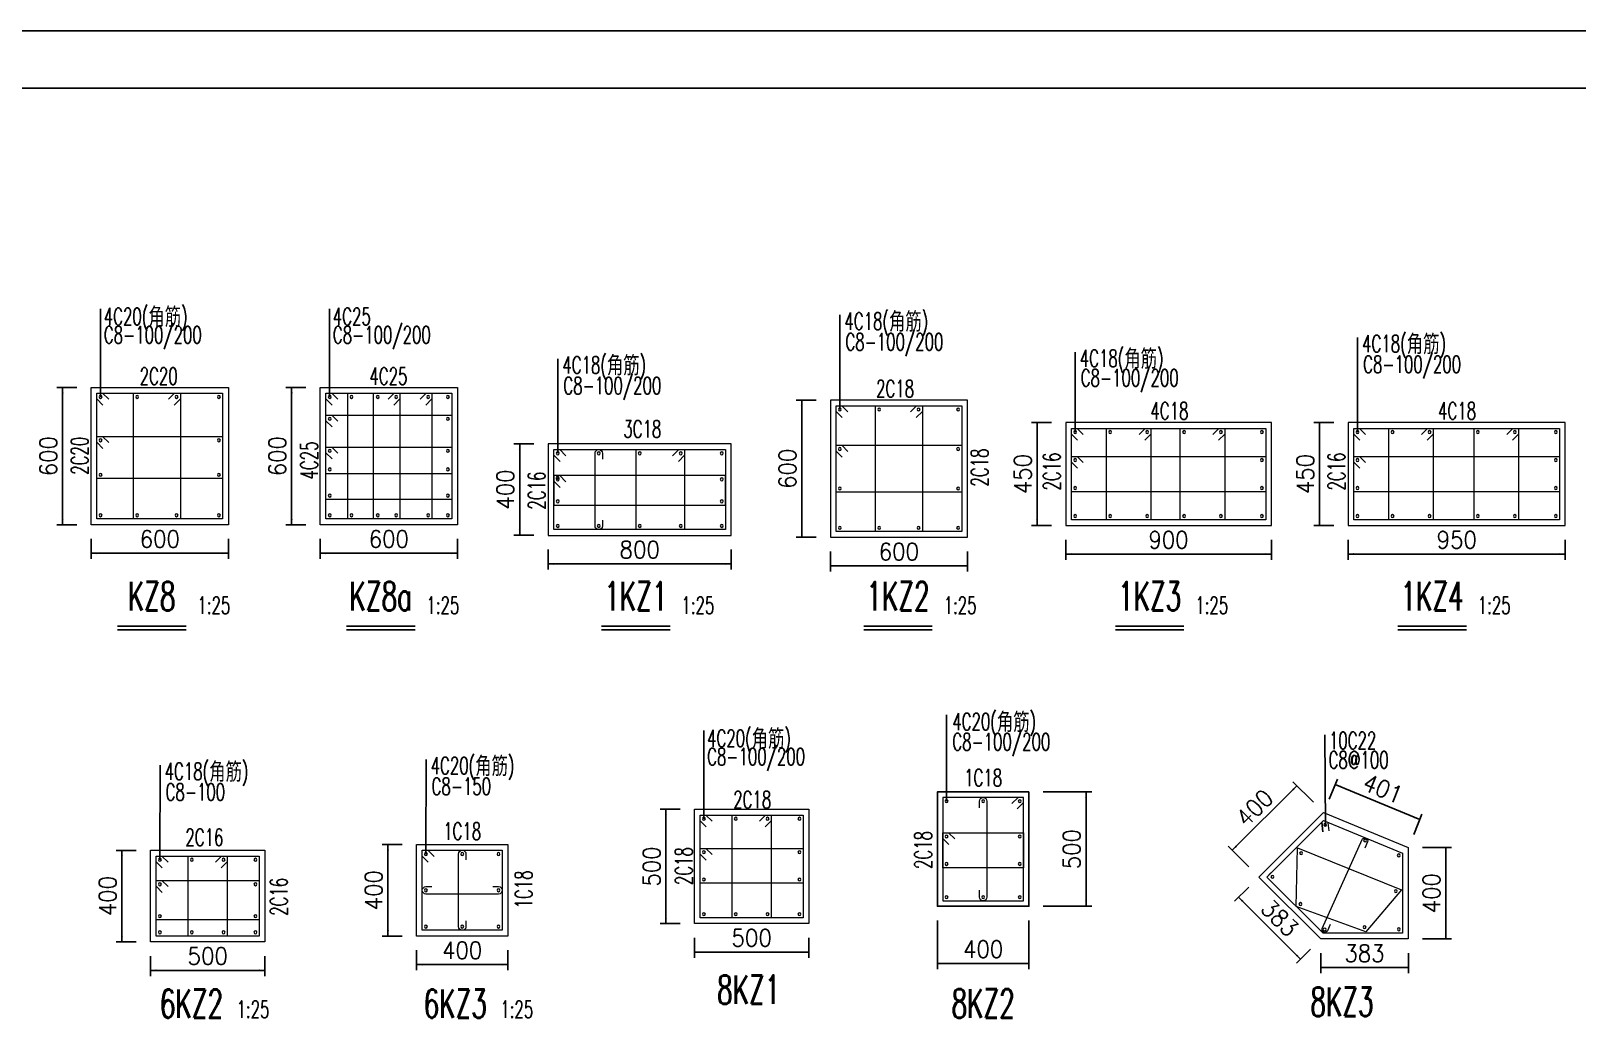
# Model space of a CAD drawing. Extents: x 292423 to 377252, y 106557 to 361882.
# Drawn here: x 330456 to 357510, y 344593 to 361882 of the extents above; entities that cross this region are included whole.
import ezdxf
from ezdxf.enums import TextEntityAlignment as Align

# ---------------------------------------------------------------- set-up
doc = ezdxf.new("R2010")
doc.units = 0
doc.header["$LTSCALE"] = 1000
for name, color, linetype in [('1508', 2, 'Continuous'), ('COLU_DE', 7, 'Continuous'), ('TEXT', 7, 'Continuous'), ('THICK', 6, 'Continuous'), ('THIN', 7, 'Continuous'), ('tk', 7, 'Continuous'), ('柱', 2, 'Continuous')]:
    doc.layers.add(name, color=color, linetype=linetype)
for name, color, linetype, lineweight in [('REIN', 6, 'Continuous', 18), ('Z-柱大样外框', 7, 'ByLayer', 18), ('Z-详图标注', 3, 'Continuous', 18)]:
    doc.layers.add(name, color=color, linetype=linetype, lineweight=lineweight)
doc.styles.get("Standard").update_dxf_attribs({"font": 'standard'})
doc.dimstyles.get("Standard").update_dxf_attribs({"dimtxt": 300, "dimasz": 100, "dimexe": 100, "dimexo": 250, "dimgap": 100, "dimtad": 0, "dimtoh": 1, "dimdec": 0, "dimlfac": 0.25, "dimdsep": 46, "dimcen": 0.09, "dimclrt": 7, "dimadec": 0, "dimazin": 0, "dimtfac": 1, "dimtdec": 4, "dimtofl": 0, "dimtmove": 0, "dimatfit": 3, "dimfxl": 1, "dimtolj": 1, "dimtzin": 0, "dimarcsym": 0})

# ---------------------------------------------------------------- blocks, each defined once
blk = doc.blocks.new('*D116')
at = {"layer": 'Z-详图标注', "color": 0, "linetype": 'ByBlock', "lineweight": -2}
for p, q in [((332549, 345695), (332549, 345345)), ((334549, 345695), (334549, 345345)), ((332549, 345445), (334549, 345445))]:
    blk.add_line(p, q, dxfattribs=at)
for points in [[(332549, 345445), (332649, 345462), (332649, 345429)], [(334549, 345445), (334449, 345429), (334449, 345462)]]:
    blk.add_solid(points, dxfattribs=at)
at = {"layer": 'Z-详图标注', "color": 7, "linetype": 'Continuous', "lineweight": -2, "insert": (333549, 345695), "char_height": 300, "width": 566.67, "attachment_point": 5}
blk.add_mtext('500', dxfattribs=at)
blk = doc.blocks.new('*D610')
at = {"layer": 'Z-详图标注', "color": 0, "linetype": 'ByBlock', "lineweight": -2}
for p, q in [((332299, 347545), (331949, 347545)), ((332049, 345945), (332049, 347545)), ((332299, 345945), (331949, 345945))]:
    blk.add_line(p, q, dxfattribs=at)
for points in [[(332049, 347545), (332065, 347445), (332032, 347445)], [(332049, 345945), (332032, 346045), (332065, 346045)]]:
    blk.add_solid(points, dxfattribs=at)
at = {"layer": 'Z-详图标注', "color": 7, "linetype": 'Continuous', "lineweight": -2, "insert": (331799, 346745), "char_height": 300, "width": 576.67, "attachment_point": 5, "rotation": 90}
blk.add_mtext('400', dxfattribs=at)
blk = doc.blocks.new('*D41')
at = {"layer": 'Z-详图标注', "color": 0, "linetype": 'ByBlock', "lineweight": -2}
for p, q in [((337203, 345796), (337203, 345446)), ((338803, 345796), (338803, 345446)), ((337203, 345546), (338803, 345546))]:
    blk.add_line(p, q, dxfattribs=at)
for points in [[(337203, 345546), (337303, 345563), (337303, 345529)], [(338803, 345546), (338703, 345529), (338703, 345563)]]:
    blk.add_solid(points, dxfattribs=at)
at = {"layer": 'Z-详图标注', "color": 7, "linetype": 'Continuous', "lineweight": -2, "insert": (338003, 345796), "char_height": 300, "width": 576.67, "attachment_point": 5}
blk.add_mtext('400', dxfattribs=at)
blk = doc.blocks.new('*D539')
at = {"layer": 'Z-详图标注', "color": 0, "linetype": 'ByBlock', "lineweight": -2}
for p, q in [((336953, 347646), (336603, 347646)), ((336703, 346046), (336703, 347646)), ((336953, 346046), (336603, 346046))]:
    blk.add_line(p, q, dxfattribs=at)
for points in [[(336703, 347646), (336720, 347546), (336687, 347546)], [(336703, 346046), (336687, 346146), (336720, 346146)]]:
    blk.add_solid(points, dxfattribs=at)
at = {"layer": 'Z-详图标注', "color": 7, "linetype": 'Continuous', "lineweight": -2, "insert": (336453, 346846), "char_height": 300, "width": 576.67, "attachment_point": 5, "rotation": 90}
blk.add_mtext('400', dxfattribs=at)
blk = doc.blocks.new('*D26')
at = {"layer": 'Z-详图标注', "color": 0, "linetype": 'ByBlock', "lineweight": -2}
for p, q in [((348168, 348566), (349018, 348566)), ((348918, 346566), (348918, 348566)), ((348168, 346566), (349018, 346566))]:
    blk.add_line(p, q, dxfattribs=at)
for points in [[(348918, 348566), (348935, 348466), (348902, 348466)], [(348918, 346566), (348902, 346666), (348935, 346666)]]:
    blk.add_solid(points, dxfattribs=at)
at = {"layer": 'Z-详图标注', "color": 7, "linetype": 'Continuous', "lineweight": -2, "insert": (348668, 347566), "char_height": 300, "width": 566.67, "attachment_point": 5, "rotation": 90}
blk.add_mtext('500', dxfattribs=at)
blk = doc.blocks.new('*D77')
at = {"layer": 'Z-详图标注', "color": 0, "linetype": 'ByBlock', "lineweight": -2}
for p, q in [((346318, 346316), (346318, 345466)), ((347918, 346316), (347918, 345466)), ((346318, 345566), (347918, 345566))]:
    blk.add_line(p, q, dxfattribs=at)
for points in [[(346318, 345566), (346418, 345583), (346418, 345549)], [(347918, 345566), (347818, 345549), (347818, 345583)]]:
    blk.add_solid(points, dxfattribs=at)
at = {"layer": 'Z-详图标注', "color": 7, "linetype": 'Continuous', "lineweight": -2, "insert": (347118, 345816), "char_height": 300, "width": 576.67, "attachment_point": 5}
blk.add_mtext('400', dxfattribs=at)
blk = doc.blocks.new('*D288')
at = {"layer": 'Z-详图标注', "color": 0, "linetype": 'ByBlock', "lineweight": -2}
for p, q in [((351764, 346902), (351517, 346654)), ((351588, 346725), (352672, 345641)), ((352848, 345818), (352601, 345570))]:
    blk.add_line(p, q, dxfattribs=at)
for points in [[(351588, 346725), (351670, 346666), (351646, 346642)], [(352672, 345641), (352589, 345700), (352613, 345723)]]:
    blk.add_solid(points, dxfattribs=at)
at = {"layer": 'Z-详图标注', "color": 7, "linetype": 'Continuous', "lineweight": -2, "insert": (352306, 346360), "char_height": 300, "width": 566.67, "attachment_point": 5, "rotation": 315}
blk.add_mtext('383', dxfattribs=at)
blk = doc.blocks.new('*D774')
at = {"layer": 'Z-详图标注', "color": 0, "linetype": 'ByBlock', "lineweight": -2}
for p, q in [((353025, 345744), (353025, 345394)), ((353025, 345494), (354558, 345494)), ((354558, 345744), (354558, 345394))]:
    blk.add_line(p, q, dxfattribs=at)
for points in [[(353025, 345494), (353125, 345511), (353125, 345478)], [(354558, 345494), (354458, 345478), (354458, 345511)]]:
    blk.add_solid(points, dxfattribs=at)
at = {"layer": 'Z-详图标注', "color": 7, "linetype": 'Continuous', "lineweight": -2, "insert": (353792, 345744), "char_height": 300, "width": 566.67, "attachment_point": 5}
blk.add_mtext('383', dxfattribs=at)
blk = doc.blocks.new('*D394')
at = {"layer": 'Z-详图标注', "color": 0, "linetype": 'ByBlock', "lineweight": -2}
for p, q in [((354805, 347594), (355314, 347594)), ((355214, 345994), (355214, 347594)), ((354808, 345994), (355314, 345994))]:
    blk.add_line(p, q, dxfattribs=at)
for points in [[(355214, 347594), (355230, 347494), (355197, 347494)], [(355214, 345994), (355197, 346094), (355230, 346094)]]:
    blk.add_solid(points, dxfattribs=at)
at = {"layer": 'Z-详图标注', "color": 7, "linetype": 'Continuous', "lineweight": -2, "insert": (354964, 346794), "char_height": 300, "width": 576.67, "attachment_point": 5, "rotation": 90}
blk.add_mtext('400', dxfattribs=at)
blk = doc.blocks.new('*D548')
at = {"layer": 'Z-详图标注', "color": 0, "linetype": 'ByBlock', "lineweight": -2}
for p, q in [((352898, 348385), (352538, 348746)), ((351475, 347546), (352609, 348675)), ((351765, 347255), (351405, 347617))]:
    blk.add_line(p, q, dxfattribs=at)
for points in [[(352609, 348675), (352550, 348593), (352526, 348616)], [(351475, 347546), (351534, 347629), (351558, 347605)]]:
    blk.add_solid(points, dxfattribs=at)
at = {"layer": 'Z-详图标注', "color": 7, "linetype": 'Continuous', "lineweight": -2, "insert": (351866, 348288), "char_height": 300, "width": 576.67, "attachment_point": 5, "rotation": 44.8837}
blk.add_mtext('400', dxfattribs=at)
blk = doc.blocks.new('*D249')
at = {"layer": 'Z-详图标注', "color": 0, "linetype": 'ByBlock', "lineweight": -2}
for p, q in [((353170, 348438), (353316, 348790)), ((353278, 348698), (354758, 348085)), ((354651, 347825), (354796, 348177))]:
    blk.add_line(p, q, dxfattribs=at)
for points in [[(353278, 348698), (353377, 348675), (353364, 348644)], [(354758, 348085), (354659, 348108), (354672, 348138)]]:
    blk.add_solid(points, dxfattribs=at)
at = {"layer": 'Z-详图标注', "color": 7, "linetype": 'Continuous', "lineweight": -2, "insert": (354114, 348622), "char_height": 300, "width": 571.67, "attachment_point": 5, "rotation": 337.5}
blk.add_mtext('401', dxfattribs=at)
blk = doc.blocks.new('*D590')
at = {"layer": 'Z-详图标注', "color": 0, "linetype": 'ByBlock', "lineweight": -2}
for p, q in [((342067, 346013), (342067, 345663)), ((342067, 345763), (344067, 345763)), ((344067, 346013), (344067, 345663))]:
    blk.add_line(p, q, dxfattribs=at)
for points in [[(342067, 345763), (342167, 345779), (342167, 345746)], [(344067, 345763), (343967, 345746), (343967, 345779)]]:
    blk.add_solid(points, dxfattribs=at)
at = {"layer": 'Z-详图标注', "color": 7, "linetype": 'Continuous', "lineweight": -2, "insert": (343067, 346013), "char_height": 300, "width": 566.67, "attachment_point": 5}
blk.add_mtext('500', dxfattribs=at)
blk = doc.blocks.new('*D200')
at = {"layer": 'Z-详图标注', "color": 0, "linetype": 'ByBlock', "lineweight": -2}
for p, q in [((341817, 348263), (341467, 348263)), ((341567, 346263), (341567, 348263)), ((341817, 346263), (341467, 346263))]:
    blk.add_line(p, q, dxfattribs=at)
for points in [[(341567, 348263), (341584, 348163), (341551, 348163)], [(341567, 346263), (341551, 346363), (341584, 346363)]]:
    blk.add_solid(points, dxfattribs=at)
at = {"layer": 'Z-详图标注', "color": 7, "linetype": 'Continuous', "lineweight": -2, "insert": (341317, 347263), "char_height": 300, "width": 566.67, "attachment_point": 5, "rotation": 90}
blk.add_mtext('500', dxfattribs=at)
blk = doc.blocks.new('*D173')
at = {"layer": 'Z-详图标注', "color": 0, "linetype": 'ByBlock', "lineweight": -2}
for p, q in [((344444, 352772), (344444, 352422)), ((344444, 352522), (346844, 352522)), ((346844, 352772), (346844, 352422))]:
    blk.add_line(p, q, dxfattribs=at)
for points in [[(344444, 352522), (344544, 352539), (344544, 352506)], [(346844, 352522), (346744, 352506), (346744, 352539)]]:
    blk.add_solid(points, dxfattribs=at)
at = {"layer": 'Z-详图标注', "color": 7, "linetype": 'Continuous', "lineweight": -2, "insert": (345644, 352772), "char_height": 300, "width": 556.67, "attachment_point": 5}
blk.add_mtext('600', dxfattribs=at)
blk = doc.blocks.new('*D667')
at = {"layer": 'Z-详图标注', "color": 0, "linetype": 'ByBlock', "lineweight": -2}
for p, q in [((344194, 355422), (343844, 355422)), ((343944, 353022), (343944, 355422)), ((344194, 353022), (343844, 353022))]:
    blk.add_line(p, q, dxfattribs=at)
for points in [[(343944, 355422), (343961, 355322), (343927, 355322)], [(343944, 353022), (343927, 353122), (343961, 353122)]]:
    blk.add_solid(points, dxfattribs=at)
at = {"layer": 'Z-详图标注', "color": 7, "linetype": 'Continuous', "lineweight": -2, "insert": (343694, 354222), "char_height": 300, "width": 556.67, "attachment_point": 5, "rotation": 90}
blk.add_mtext('600', dxfattribs=at)
blk = doc.blocks.new('*D679')
at = {"layer": 'Z-详图标注', "color": 0, "linetype": 'ByBlock', "lineweight": -2}
for p, q in [((339508, 352807), (339508, 352457)), ((342708, 352807), (342708, 352457)), ((339508, 352557), (342708, 352557))]:
    blk.add_line(p, q, dxfattribs=at)
for points in [[(339508, 352557), (339608, 352573), (339608, 352540)], [(342708, 352557), (342608, 352540), (342608, 352573)]]:
    blk.add_solid(points, dxfattribs=at)
at = {"layer": 'Z-详图标注', "color": 7, "linetype": 'Continuous', "lineweight": -2, "insert": (341108, 352807), "char_height": 300, "width": 566.67, "attachment_point": 5}
blk.add_mtext('800', dxfattribs=at)
blk = doc.blocks.new('*D813')
at = {"layer": 'Z-详图标注', "color": 0, "linetype": 'ByBlock', "lineweight": -2}
for p, q in [((339258, 354657), (338908, 354657)), ((339008, 353057), (339008, 354657)), ((339258, 353057), (338908, 353057))]:
    blk.add_line(p, q, dxfattribs=at)
for points in [[(339008, 354657), (339025, 354557), (338992, 354557)], [(339008, 353057), (338992, 353157), (339025, 353157)]]:
    blk.add_solid(points, dxfattribs=at)
at = {"layer": 'Z-详图标注', "color": 7, "linetype": 'Continuous', "lineweight": -2, "insert": (338758, 353857), "char_height": 300, "width": 576.67, "attachment_point": 5, "rotation": 90}
blk.add_mtext('400', dxfattribs=at)
blk = doc.blocks.new('*D543')
at = {"layer": 'Z-详图标注', "color": 0, "linetype": 'ByBlock', "lineweight": -2}
for p, q in [((348562, 352979), (348562, 352629)), ((352162, 352979), (352162, 352629)), ((348562, 352729), (352162, 352729))]:
    blk.add_line(p, q, dxfattribs=at)
for points in [[(348562, 352729), (348662, 352746), (348662, 352712)], [(352162, 352729), (352062, 352712), (352062, 352746)]]:
    blk.add_solid(points, dxfattribs=at)
at = {"layer": 'Z-详图标注', "color": 7, "linetype": 'Continuous', "lineweight": -2, "insert": (350362, 352979), "char_height": 300, "width": 556.67, "attachment_point": 5}
blk.add_mtext('900', dxfattribs=at)
blk = doc.blocks.new('*D597')
at = {"layer": 'Z-详图标注', "color": 0, "linetype": 'ByBlock', "lineweight": -2}
for p, q in [((348312, 355029), (347962, 355029)), ((348062, 353229), (348062, 355029)), ((348312, 353229), (347962, 353229))]:
    blk.add_line(p, q, dxfattribs=at)
for points in [[(348062, 355029), (348078, 354929), (348045, 354929)], [(348062, 353229), (348045, 353329), (348078, 353329)]]:
    blk.add_solid(points, dxfattribs=at)
at = {"layer": 'Z-详图标注', "color": 7, "linetype": 'Continuous', "lineweight": -2, "insert": (347812, 354129), "char_height": 300, "width": 576.67, "attachment_point": 5, "rotation": 90}
blk.add_mtext('450', dxfattribs=at)
blk = doc.blocks.new('*D526')
at = {"layer": 'Z-详图标注', "color": 0, "linetype": 'ByBlock', "lineweight": -2}
for p, q in [((353504, 352979), (353504, 352629)), ((357304, 352979), (357304, 352629)), ((353504, 352729), (357304, 352729))]:
    blk.add_line(p, q, dxfattribs=at)
for points in [[(353504, 352729), (353604, 352746), (353604, 352712)], [(357304, 352729), (357204, 352712), (357204, 352746)]]:
    blk.add_solid(points, dxfattribs=at)
at = {"layer": 'Z-详图标注', "color": 7, "linetype": 'Continuous', "lineweight": -2, "insert": (355404, 352979), "char_height": 300, "width": 556.67, "attachment_point": 5}
blk.add_mtext('950', dxfattribs=at)
blk = doc.blocks.new('*D227')
at = {"layer": 'Z-详图标注', "color": 0, "linetype": 'ByBlock', "lineweight": -2}
for p, q in [((353254, 355029), (352904, 355029)), ((353004, 353229), (353004, 355029)), ((353254, 353229), (352904, 353229))]:
    blk.add_line(p, q, dxfattribs=at)
for points in [[(353004, 355029), (353020, 354929), (352987, 354929)], [(353004, 353229), (352987, 353329), (353020, 353329)]]:
    blk.add_solid(points, dxfattribs=at)
at = {"layer": 'Z-详图标注', "color": 7, "linetype": 'Continuous', "lineweight": -2, "insert": (352754, 354129), "char_height": 300, "width": 576.67, "attachment_point": 5, "rotation": 90}
blk.add_mtext('450', dxfattribs=at)
blk = doc.blocks.new('A1tk')
at = {"layer": 'tk', "color": 5}
blk.add_lwpolyline([(0, 0), (0, 59400), (84100, 59400), (84100, 0)], close=True, dxfattribs=at)
at = {"layer": 'tk'}
blk.add_lwpolyline([(2500, 1000), (83100, 1000), (83100, 58400), (2500, 58400)], close=True, dxfattribs=at)
blk = doc.blocks.new('*D120')
at = {"layer": 'Z-详图标注', "color": 0, "linetype": 'ByBlock', "lineweight": -2}
for p, q in [((331511, 352993), (331511, 352643)), ((333911, 352993), (333911, 352643)), ((331511, 352743), (333911, 352743))]:
    blk.add_line(p, q, dxfattribs=at)
for points in [[(331511, 352743), (331611, 352759), (331611, 352726)], [(333911, 352743), (333811, 352726), (333811, 352759)]]:
    blk.add_solid(points, dxfattribs=at)
at = {"layer": 'Z-详图标注', "color": 7, "linetype": 'Continuous', "lineweight": -2, "insert": (332711, 352993), "char_height": 300, "width": 556.67, "attachment_point": 5}
blk.add_mtext('600', dxfattribs=at)
blk = doc.blocks.new('*D601')
at = {"layer": 'Z-详图标注', "color": 0, "linetype": 'ByBlock', "lineweight": -2}
for p, q in [((331261, 355643), (330911, 355643)), ((331011, 353243), (331011, 355643)), ((331261, 353243), (330911, 353243))]:
    blk.add_line(p, q, dxfattribs=at)
for points in [[(331011, 355643), (331027, 355543), (330994, 355543)], [(331011, 353243), (330994, 353343), (331027, 353343)]]:
    blk.add_solid(points, dxfattribs=at)
at = {"layer": 'Z-详图标注', "color": 7, "linetype": 'Continuous', "lineweight": -2, "insert": (330761, 354443), "char_height": 300, "width": 556.67, "attachment_point": 5, "rotation": 90}
blk.add_mtext('600', dxfattribs=at)
blk = doc.blocks.new('*D375')
at = {"layer": 'Z-详图标注', "color": 0, "linetype": 'ByBlock', "lineweight": -2}
for p, q in [((335518, 352993), (335518, 352643)), ((337918, 352993), (337918, 352643)), ((335518, 352743), (337918, 352743))]:
    blk.add_line(p, q, dxfattribs=at)
for points in [[(335518, 352743), (335618, 352759), (335618, 352726)], [(337918, 352743), (337818, 352726), (337818, 352759)]]:
    blk.add_solid(points, dxfattribs=at)
at = {"layer": 'Z-详图标注', "color": 7, "linetype": 'Continuous', "lineweight": -2, "insert": (336718, 352993), "char_height": 300, "width": 556.67, "attachment_point": 5}
blk.add_mtext('600', dxfattribs=at)
blk = doc.blocks.new('*D427')
at = {"layer": 'Z-详图标注', "color": 0, "linetype": 'ByBlock', "lineweight": -2}
for p, q in [((335268, 355643), (334918, 355643)), ((335018, 353243), (335018, 355643)), ((335268, 353243), (334918, 353243))]:
    blk.add_line(p, q, dxfattribs=at)
for points in [[(335018, 355643), (335035, 355543), (335002, 355543)], [(335018, 353243), (335002, 353343), (335035, 353343)]]:
    blk.add_solid(points, dxfattribs=at)
at = {"layer": 'Z-详图标注', "color": 7, "linetype": 'Continuous', "lineweight": -2, "insert": (334768, 354443), "char_height": 300, "width": 556.67, "attachment_point": 5, "rotation": 90}
blk.add_mtext('600', dxfattribs=at)

msp = doc.modelspace()

# ---------------------------------------------------------------- linework, layer by layer
at = {"layer": 'COLU_DE'}
msp.add_lwpolyline([(347918.3, 348566.1), (346318.3, 348566.1), (346318.3, 346566.1), (347918.3, 346566.1)], close=True, dxfattribs=at)
at = {"layer": 'REIN', "color": 6}
msp.add_line((353042.7, 348037.2), (353060.2, 347871.4), dxfattribs=at)
for points in [[(331716.7, 355336.6), (331610.7, 355442.6), (331610.7, 355542.6), (333810.7, 355542.6), (333810.7, 353342.6), (331610.7, 353342.6), (331610.7, 355542.6), (331710.7, 355542.6), (331816.7, 355436.6)], [(332864.2, 355436.6), (332970.2, 355542.6), (333070.2, 355542.6), (333070.2, 353342.6), (332249.5, 353342.6), (332249.5, 355542.6), (333070.2, 355542.6), (333070.2, 355442.6), (332964.2, 355336.6)], [(335724.5, 355336.6), (335618.4, 355442.6), (335618.4, 355542.6), (337818.4, 355542.6), (337818.4, 353342.6), (335618.4, 353342.6), (335618.4, 355542.6), (335718.4, 355542.6), (335824.5, 355436.6)], [(337266.1, 355436.6), (337372.2, 355542.6), (337472.2, 355542.6), (337472.2, 353342.6), (335999.4, 353342.6), (335999.4, 355542.6), (337472.2, 355542.6), (337472.2, 355442.6), (337366.1, 355336.6)], [(336707.6, 355436.6), (336813.6, 355542.6), (336913.6, 355542.6), (336913.6, 353342.6), (336448.3, 353342.6), (336448.3, 355542.6), (336913.6, 355542.6), (336913.6, 355442.6), (336807.6, 355336.6)], [(344650.1, 355116.2), (344544, 355222.2), (344544, 355322.2), (346744, 355322.2), (346744, 353122.2), (344544, 353122.2), (344544, 355322.2), (344644, 355322.2), (344750.1, 355216.2)], [(345848, 355216.2), (345954, 355322.2), (346054, 355322.2), (346054, 353122.2), (345234, 353122.2), (345234, 355322.2), (346054, 355322.2), (346054, 355222.2), (345948, 355116.2)], [(335724.5, 354953.1), (335618.4, 355059.2), (335618.4, 355159.2), (337818.4, 355159.2), (337818.4, 353686.4), (335618.4, 353686.4), (335618.4, 355159.2), (335718.4, 355159.2), (335824.5, 355053.1)], [(331716.7, 354578.2), (331610.7, 354684.3), (331610.7, 354784.3), (333810.7, 354784.3), (333810.7, 354051.4), (331610.7, 354051.4), (331610.7, 354784.3), (331710.7, 354784.3), (331816.7, 354678.2)], [(348767.9, 354722.8), (348661.8, 354828.9), (348661.8, 354928.9), (352061.8, 354928.9), (352061.8, 353328.9), (348661.8, 353328.9), (348661.8, 354928.9), (348761.8, 354928.9), (348867.9, 354822.8)], [(349846.1, 354822.8), (349952.2, 354928.9), (350052.2, 354928.9), (350052.2, 353328.9), (349275.3, 353328.9), (349275.3, 354928.9), (350052.2, 354928.9), (350052.2, 354828.9), (349946.1, 354722.8)], [(351138.2, 354822.8), (351244.3, 354928.9), (351344.3, 354928.9), (351344.3, 353328.9), (350567.4, 353328.9), (350567.4, 354928.9), (351344.3, 354928.9), (351344.3, 354828.9), (351238.2, 354722.8)], [(353709.9, 354722.8), (353603.8, 354828.9), (353603.8, 354928.9), (357203.8, 354928.9), (357203.8, 353328.9), (353603.8, 353328.9), (353603.8, 354928.9), (353703.8, 354928.9), (353809.9, 354822.8)], [(354788.1, 354822.8), (354894.2, 354928.9), (354994.2, 354928.9), (354994.2, 353328.9), (354217.3, 353328.9), (354217.3, 354928.9), (354994.2, 354928.9), (354994.2, 354828.9), (354888.1, 354722.8)], [(356280.2, 354822.8), (356386.3, 354928.9), (356486.3, 354928.9), (356486.3, 353328.9), (355709.4, 353328.9), (355709.4, 354928.9), (356486.3, 354928.9), (356486.3, 354828.9), (356380.2, 354722.8)], [(335724.5, 354394.6), (335618.4, 354500.6), (335618.4, 354600.6), (337818.4, 354600.6), (337818.4, 354135.3), (335618.4, 354135.3), (335618.4, 354600.6), (335718.4, 354600.6), (335824.5, 354494.6)], [(339714.4, 354350.6), (339608.4, 354456.6), (339608.4, 354556.6), (342608.4, 354556.6), (342608.4, 353156.6), (339608.4, 353156.6), (339608.4, 354556.6), (339708.4, 354556.6), (339814.4, 354450.6)], [(341684.8, 354450.6), (341790.9, 354556.6), (341890.9, 354556.6), (341890.9, 353156.6), (341043.4, 353156.6), (341043.4, 354556.6), (341890.9, 354556.6), (341890.9, 354456.6), (341784.8, 354350.6)], [(344650.1, 354426.2), (344544, 354532.2), (344544, 354632.2), (346744, 354632.2), (346744, 353812.2), (344544, 353812.2), (344544, 354632.2), (344644, 354632.2), (344750.1, 354526.2)], [(348767.9, 354232.8), (348661.8, 354338.9), (348661.8, 354438.9), (352061.8, 354438.9), (352061.8, 353818.9), (348661.8, 353818.9), (348661.8, 354438.9), (348761.8, 354438.9), (348867.9, 354332.8)], [(353709.9, 354232.8), (353603.8, 354338.9), (353603.8, 354438.9), (357203.8, 354438.9), (357203.8, 353818.9), (353603.8, 353818.9), (353603.8, 354438.9), (353703.8, 354438.9), (353809.9, 354332.8)], [(339814.4, 353995.6), (339708.4, 354101.7), (339608.4, 354101.7), (339608.4, 353586.7), (342608.4, 353586.7), (342608.4, 354101.7), (339608.4, 354101.7), (339608.4, 354001.7), (339714.4, 353895.6)], [(342273.3, 347956.8), (342167.3, 348062.8), (342167.3, 348162.8), (343967.3, 348162.8), (343967.3, 346362.8), (342167.3, 346362.8), (342167.3, 348162.8), (342267.3, 348162.8), (342373.3, 348056.8)], [(343204.5, 348056.8), (343310.6, 348162.8), (343410.6, 348162.8), (343410.6, 346362.8), (342723.9, 346362.8), (342723.9, 348162.8), (343410.6, 348162.8), (343410.6, 348062.8), (343304.5, 347956.8)], [(352117.9, 347043), (352082.5, 347078.3), (353070.9, 348066.7), (353071.7, 348066.9), (354457.7, 347492.8), (354458.2, 347492.1), (354458.2, 346094.3), (354358.2, 346094.3)], [(353060.2, 347871.4), (353043.5, 348029.9)], [(353170, 347885.1), (353155, 348027.7)], [(346519.4, 347645.2), (346413.3, 347751.2), (346413.3, 347851.2), (347823.3, 347851.2), (347823.3, 347241.5), (346413.3, 347241.5), (346413.3, 347851.2), (346513.3, 347851.2), (346619.4, 347745.2)], [(332754.9, 347239.3), (332648.8, 347345.4), (332648.8, 347445.4), (334448.8, 347445.4), (334448.8, 346045.4), (332648.8, 346045.4), (332648.8, 347445.4), (332748.8, 347445.4), (332854.9, 347339.3)], [(333686.1, 347339.3), (333792.2, 347445.4), (333892.2, 347445.4), (333892.2, 346045.4), (333205.5, 346045.4), (333205.5, 347445.4), (333892.2, 347445.4), (333892.2, 347345.4), (333786.1, 347239.3)], [(337409.4, 347339.9), (337303.4, 347445.9), (337303.4, 347545.9), (338703.4, 347545.9), (338703.4, 346145.9), (337303.4, 346145.9), (337303.4, 347545.9), (337403.4, 347545.9), (337509.4, 347439.9)], [(342273.3, 347372.6), (342167.3, 347478.7), (342167.3, 347578.7), (343967.3, 347578.7), (343967.3, 346969), (342167.3, 346969), (342167.3, 347578.7), (342267.3, 347578.7), (342373.3, 347472.6)], [(354458.2, 346094.3), (353066.6, 346094.3), (352082.5, 347078.3), (352153.2, 347149)], [(332754.9, 346809.5), (332648.8, 346915.6), (332648.8, 347015.6), (334448.8, 347015.6), (334448.8, 346328.9), (332648.8, 346328.9), (332648.8, 347015.6), (332748.8, 347015.6), (332854.9, 346909.5)], [(354458.2, 346194.3), (354458.2, 346094.3), (353066.6, 346094.3), (352082.5, 347078.3)]]:
    msp.add_lwpolyline(points, dxfattribs=at)
for points in [[(331650.7, 355477.6, 1), (331700.7, 355477.6, 1)], [(332289.5, 355477.6, 1), (332339.5, 355477.6, 1)], [(332980.2, 355477.6, 1), (333030.2, 355477.6, 1)], [(333720.7, 355477.6, 1), (333770.7, 355477.6, 1)], [(335658.4, 355477.6, 1), (335708.4, 355477.6, 1)], [(336039.4, 355477.6, 1), (336089.4, 355477.6, 1)], [(336498.3, 355477.6, 1), (336548.3, 355477.6, 1)], [(336822.2, 355477.6, 1), (336872.2, 355477.6, 1)], [(337382.2, 355477.6, 1), (337432.2, 355477.6, 1)], [(337728.4, 355477.6, 1), (337778.4, 355477.6, 1)], [(344584, 355257.2, 1), (344634, 355257.2, 1)], [(345274, 355257.2, 1), (345324, 355257.2, 1)], [(345964, 355257.2, 1), (346014, 355257.2, 1)], [(346654, 355257.2, 1), (346704, 355257.2, 1)], [(335683.4, 355069.2, 1), (335683.4, 355119.2, 1)], [(337753.4, 355069.2, 1), (337753.4, 355119.2, 1)], [(331650.7, 354719.3, 1), (331700.7, 354719.3, 1)], [(333720.7, 354719.3, 1), (333770.7, 354719.3, 1)], [(348701.8, 354863.9, 1), (348751.8, 354863.9, 1)], [(349315.3, 354863.9, 1), (349365.3, 354863.9, 1)], [(349962.2, 354863.9, 1), (350012.2, 354863.9, 1)], [(350607.4, 354863.9, 1), (350657.4, 354863.9, 1)], [(351254.3, 354863.9, 1), (351304.3, 354863.9, 1)], [(351971.8, 354863.9, 1), (352021.8, 354863.9, 1)], [(353643.8, 354863.9, 1), (353693.8, 354863.9, 1)], [(354257.3, 354863.9, 1), (354307.3, 354863.9, 1)], [(354904.2, 354863.9, 1), (354954.2, 354863.9, 1)], [(355749.4, 354863.9, 1), (355799.4, 354863.9, 1)], [(356396.3, 354863.9, 1), (356446.3, 354863.9, 1)], [(357113.8, 354863.9, 1), (357163.8, 354863.9, 1)], [(335683.4, 354509.2, 1), (335683.4, 354559.2, 1)], [(337753.4, 354509.2, 1), (337753.4, 354559.2, 1)], [(339648.4, 354491.6, 1), (339698.4, 354491.6, 1)], [(340365.9, 354491.6, 1), (340415.9, 354491.6, 1)], [(341083.4, 354491.6, 1), (341133.4, 354491.6, 1)], [(341800.9, 354491.6, 1), (341850.9, 354491.6, 1)], [(342518.4, 354491.6, 1), (342568.4, 354491.6, 1)], [(344584, 354567.2, 1), (344634, 354567.2, 1)], [(346654, 354567.2, 1), (346704, 354567.2, 1)], [(335683.4, 354185.3, 1), (335683.4, 354235.3, 1)], [(337753.4, 354185.3, 1), (337753.4, 354235.3, 1)], [(348701.8, 354373.9, 1), (348751.8, 354373.9, 1)], [(351971.8, 354373.9, 1), (352021.8, 354373.9, 1)], [(353643.8, 354373.9, 1), (353693.8, 354373.9, 1)], [(357113.8, 354373.9, 1), (357163.8, 354373.9, 1)], [(331650.7, 354116.4, 1), (331700.7, 354116.4, 1)], [(333720.7, 354116.4, 1), (333770.7, 354116.4, 1)], [(339647.4, 354063.9, 1), (339697.4, 354063.9, 1)], [(339648.4, 354036.7, 1), (339698.4, 354036.7, 1)], [(342518.4, 354036.7, 1), (342568.4, 354036.7, 1)], [(344584, 353877.2, 1), (344634, 353877.2, 1)], [(346654, 353877.2, 1), (346704, 353877.2, 1)], [(348701.8, 353883.9, 1), (348751.8, 353883.9, 1)], [(351971.8, 353883.9, 1), (352021.8, 353883.9, 1)], [(353643.8, 353883.9, 1), (353693.8, 353883.9, 1)], [(357113.8, 353883.9, 1), (357163.8, 353883.9, 1)], [(335683.4, 353726.4, 1), (335683.4, 353776.4, 1)], [(337753.4, 353726.4, 1), (337753.4, 353776.4, 1)], [(339648.4, 353651.7, 1), (339698.4, 353651.7, 1)], [(342518.4, 353651.7, 1), (342568.4, 353651.7, 1)], [(331650.7, 353407.6, 1), (331700.7, 353407.6, 1)], [(332289.5, 353407.6, 1), (332339.5, 353407.6, 1)], [(332980.2, 353407.6, 1), (333030.2, 353407.6, 1)], [(333720.7, 353407.6, 1), (333770.7, 353407.6, 1)], [(335658.4, 353407.6, 1), (335708.4, 353407.6, 1)], [(336039.4, 353407.6, 1), (336089.4, 353407.6, 1)], [(336498.3, 353407.6, 1), (336548.3, 353407.6, 1)], [(336822.2, 353407.6, 1), (336872.2, 353407.6, 1)], [(337382.2, 353407.6, 1), (337432.2, 353407.6, 1)], [(337728.4, 353407.6, 1), (337778.4, 353407.6, 1)], [(348701.8, 353393.9, 1), (348751.8, 353393.9, 1)], [(349315.3, 353393.9, 1), (349365.3, 353393.9, 1)], [(349962.2, 353393.9, 1), (350012.2, 353393.9, 1)], [(350607.4, 353393.9, 1), (350657.4, 353393.9, 1)], [(351254.3, 353393.9, 1), (351304.3, 353393.9, 1)], [(351971.8, 353393.9, 1), (352021.8, 353393.9, 1)], [(353643.8, 353393.9, 1), (353693.8, 353393.9, 1)], [(354257.3, 353393.9, 1), (354307.3, 353393.9, 1)], [(354904.2, 353393.9, 1), (354954.2, 353393.9, 1)], [(355749.4, 353393.9, 1), (355799.4, 353393.9, 1)], [(356396.3, 353393.9, 1), (356446.3, 353393.9, 1)], [(357113.8, 353393.9, 1), (357163.8, 353393.9, 1)], [(339648.4, 353221.6, 1), (339698.4, 353221.6, 1)], [(340365.9, 353221.6, 1), (340415.9, 353221.6, 1)], [(341083.4, 353221.6, 1), (341133.4, 353221.6, 1)], [(341800.9, 353221.6, 1), (341850.9, 353221.6, 1)], [(342518.4, 353221.6, 1), (342568.4, 353221.6, 1)], [(344584, 353187.2, 1), (344634, 353187.2, 1)], [(345274, 353187.2, 1), (345324, 353187.2, 1)], [(345964, 353187.2, 1), (346014, 353187.2, 1)], [(346654, 353187.2, 1), (346704, 353187.2, 1)], [(342207.3, 348097.8, 1), (342257.3, 348097.8, 1)], [(342763.9, 348097.8, 1), (342813.9, 348097.8, 1)], [(343320.6, 348097.8, 1), (343370.6, 348097.8, 1)], [(343877.3, 348097.8, 1), (343927.3, 348097.8, 1)], [(353076.7, 347992, 1), (353126.7, 347992, 1)], [(346453.3, 347786.2, 1), (346503.3, 347786.2, 1)], [(347733.3, 347786.2, 1), (347783.3, 347786.2, 1)], [(353774.8, 347716.9, 1), (353824.8, 347716.9, 1)], [(332688.8, 347380.4, 1), (332738.8, 347380.4, 1)], [(333245.5, 347380.4, 1), (333295.5, 347380.4, 1)], [(333802.2, 347380.4, 1), (333852.2, 347380.4, 1)], [(334358.8, 347380.4, 1), (334408.8, 347380.4, 1)], [(337343.4, 347480.9, 1), (337393.4, 347480.9, 1)], [(337978.4, 347480.9, 1), (338028.4, 347480.9, 1)], [(338613.4, 347480.9, 1), (338663.4, 347480.9, 1)], [(342207.3, 347513.7, 1), (342257.3, 347513.7, 1)], [(343877.3, 347513.7, 1), (343927.3, 347513.7, 1)], [(352655.3, 347494.8, 1), (352705.3, 347494.8, 1)], [(354364, 347456.2, 1), (354414, 347456.2, 1)], [(346453.3, 347306.5, 1), (346503.3, 347306.5, 1)], [(347733.3, 347306.5, 1), (347783.3, 347306.5, 1)], [(332688.8, 346950.6, 1), (332738.8, 346950.6, 1)], [(334358.8, 346950.6, 1), (334408.8, 346950.6, 1)], [(337343.4, 346845.9, 1), (337393.4, 346845.9, 1)], [(338613.4, 346845.9, 1), (338663.4, 346845.9, 1)], [(342207.3, 347034, 1), (342257.3, 347034, 1)], [(343877.3, 347034, 1), (343927.3, 347034, 1)], [(352153, 347081.7, 1), (352203, 347081.7, 1)], [(354314.5, 346831.2, 1), (354364.5, 346831.2, 1)], [(352643.9, 346604.7, 1), (352693.9, 346604.7, 1)], [(332688.8, 346393.9, 1), (332738.8, 346393.9, 1)], [(334358.8, 346393.9, 1), (334408.8, 346393.9, 1)], [(342207.3, 346427.8, 1), (342257.3, 346427.8, 1)], [(342763.9, 346427.8, 1), (342813.9, 346427.8, 1)], [(343320.6, 346427.8, 1), (343370.6, 346427.8, 1)], [(343877.3, 346427.8, 1), (343927.3, 346427.8, 1)], [(332688.8, 346110.4, 1), (332738.8, 346110.4, 1)], [(333245.5, 346110.4, 1), (333295.5, 346110.4, 1)], [(333802.2, 346110.4, 1), (333852.2, 346110.4, 1)], [(334358.8, 346110.4, 1), (334408.8, 346110.4, 1)], [(337343.4, 346210.9, 1), (337393.4, 346210.9, 1)], [(337978.4, 346210.9, 1), (338028.4, 346210.9, 1)], [(338613.4, 346210.9, 1), (338663.4, 346210.9, 1)], [(353068.5, 346159.3, 1), (353118.5, 346159.3, 1)], [(353767.6, 346201.2, 1), (353817.6, 346201.2, 1)], [(354367, 346163.6, 1), (354417, 346163.6, 1)]]:
    msp.add_lwpolyline(points, format="xyb", close=True, dxfattribs=at)
for points in [[(340455.9, 353321.6), (340455.9, 353221.6, -1), (340325.9, 353221.6), (340325.9, 354491.6, -1), (340455.9, 354491.6), (340455.9, 354391.6)], [(338068.4, 346310.9), (338068.4, 346210.9, -1), (337938.4, 346210.9), (337938.4, 347480.9, -1), (338068.4, 347480.9), (338068.4, 347380.9)], [(338538.4, 346910.9), (338638.4, 346910.9, -1), (338638.4, 346780.9), (337368.4, 346780.9, -1), (337368.4, 346910.9), (337468.4, 346910.9)]]:
    msp.add_lwpolyline(points, format="xyb", dxfattribs=at)
at = {"layer": 'REIN'}
for points in [[(347713.9, 348269.8), (347823.3, 348379.2), (347823.3, 348471.1), (346413.3, 348471.1), (346413.3, 346661.1), (347823.3, 346661.1), (347823.3, 348471.1), (347731.4, 348471.1), (347622, 348361.8)], [(352597.5, 346563.3), (352620.8, 347586.2), (354440.3, 346853), (353814, 346117.2), (352597.5, 346563.3)]]:
    msp.add_lwpolyline(points, dxfattribs=at)
for points in [[(347053.3, 348286.1), (347053.3, 348406.1, -1), (347183.3, 348406.1), (347183.3, 346726.1, -1), (347053.3, 346726.1), (347053.3, 346846.1)], [(353192.3, 346248.3), (353143.7, 346138.6, -1), (353052.3, 346179.1), (353751.5, 347732.5, -1), (353842.9, 347692), (353794.3, 347582.3)]]:
    msp.add_lwpolyline(points, format="xyb", dxfattribs=at)
for points in [[(346453.3, 348406.1, 1), (346503.3, 348406.1, 1)], [(347093.3, 348406.1, 1), (347143.3, 348406.1, 1)], [(347733.3, 348406.1, 1), (347783.3, 348406.1, 1)], [(346453.3, 346726.1, 1), (346503.3, 346726.1, 1)], [(347093.3, 346726.1, 1), (347143.3, 346726.1, 1)], [(347733.3, 346726.1, 1), (347783.3, 346726.1, 1)]]:
    msp.add_lwpolyline(points, format="xyb", close=True, dxfattribs=at)
at = {"layer": 'TEXT'}
for p, q in [((344610, 356912.6), (344609, 355257.2)), ((353669.8, 356519.2), (353668.7, 354863.9)), ((339674.4, 356146.9), (339673.3, 354491.6)), ((348727.8, 356262.1), (348726.8, 354863.9)), ((346478.3, 349917.9), (346478.3, 348406.1)), ((353098, 349563.3), (353105.9, 347967.4)), ((332714.9, 349035.7), (332713.8, 347380.4)), ((337369.5, 349136.2), (337368.4, 347480.9))]:
    msp.add_line(p, q, dxfattribs=at)
at = {"layer": 'THICK'}
for points in [[(331969.8, 351467.4), (333169.8, 351467.4)], [(335977.5, 351467.4), (337177.5, 351467.4)], [(340439.4, 351467.8), (341639.4, 351467.8)], [(345027.4, 351467.8), (346227.4, 351467.8)], [(349431, 351467.8), (350631, 351467.8)], [(354373, 351467.8), (355573, 351467.8)]]:
    msp.add_lwpolyline(points, dxfattribs=at)
at = {"layer": 'THIN'}
for p, q in [((331969.8, 351402.4), (333169.8, 351402.4)), ((335977.5, 351402.4), (337177.5, 351402.4)), ((340439.4, 351402.8), (341639.4, 351402.8)), ((345027.4, 351402.8), (346227.4, 351402.8)), ((349431, 351402.8), (350631, 351402.8)), ((354373, 351402.8), (355573, 351402.8))]:
    msp.add_line(p, q, dxfattribs=at)
at = {"layer": 'Z-柱大样外框'}
for points in [[(333910.7, 355642.6), (333910.7, 353242.6), (331510.7, 353242.6), (331510.7, 355642.6)], [(337918.4, 355642.6), (337918.4, 353242.6), (335518.4, 353242.6), (335518.4, 355642.6)], [(346844, 353022.2), (346844, 355422.2), (344444, 355422.2), (344444, 353022.2)], [(352161.8, 353228.9), (352161.8, 355028.9), (348561.8, 355028.9), (348561.8, 353228.9)], [(357303.8, 353228.9), (357303.8, 355028.9), (353503.8, 355028.9), (353503.8, 353228.9)], [(342708.4, 353056.6), (342708.4, 354656.6), (339508.4, 354656.6), (339508.4, 353056.6)], [(344067.3, 348262.8), (344067.3, 346262.8), (342067.3, 346262.8), (342067.3, 348262.8)], [(353074.8, 348207.4), (354554.9, 347594.3), (354554.9, 345994.3), (353025.1, 345994.3), (351943.4, 347076), (353074.8, 348207.4)], [(332548.8, 347545.4), (334548.8, 347545.4), (334548.8, 345945.4), (332548.8, 345945.4)], [(338803.4, 346045.9), (337203.4, 346045.9), (337203.4, 347645.9), (338803.4, 347645.9)]]:
    msp.add_lwpolyline(points, close=True, dxfattribs=at)
at = {"layer": '柱'}
for p, q in [((331671.5, 357022), (331671.5, 355477.6)), ((335679.2, 357022), (335679.2, 355477.6)), ((342228.1, 349642.2), (342228.1, 348097.8))]:
    msp.add_line(p, q, dxfattribs=at)

# ---------------------------------------------------------------- block references
at = {"layer": '1508'}
msp.add_blockref('A1tk', (292422.6, 302482.4), dxfattribs=at)

# ---------------------------------------------------------------- texts
at = {"layer": 'TEXT', "width": 0.7}
for s, p in [('4C18(角筋)', (344690.6, 356653.4)), ('C8-100/200', (344707.3, 356292.4)), ('4C18(角筋)', (353750.3, 356260)), ('4C18(角筋)', (348808.4, 356002.9)), ('4C18(角筋)', (339754.9, 355887.7)), ('C8-100/200', (353767.1, 355899.1)), ('C8-100/200', (339771.7, 355526.8)), ('C8-100/200', (348825.1, 355663)), ('4C20(角筋)', (346578.3, 349647.3)), ('C8-100/200', (346578.3, 349294.5)), ('10C22', (353169, 349315.9)), ('C8@100', (353162.3, 348977.8))]:
    msp.add_text(s, height=300, dxfattribs=at).set_placement(p)
for s, p in [('2C18', (345577.6, 355623.9)), ('4C18', (350378.3, 355234.4)), ('4C18', (355410.9, 355234.4)), ('3C18', (341153.8, 354918.8)), ('1C18', (347118.3, 348815.1))]:
    msp.add_text(s, height=300, dxfattribs=at).set_placement(p, align=Align.MIDDLE)
for s, p in [('2C18', (347057.7, 354242.5)), ('2C16', (348318.9, 354173.5)), ('2C16', (353300.7, 354173.5)), ('2C16', (339304.9, 353839.5)), ('2C18', (346069.3, 347550.4))]:
    msp.add_text(s, height=300, rotation=90, dxfattribs=at).set_placement(p, align=Align.MIDDLE)
at = {"layer": 'TEXT', "color": 30, "width": 0.7}
for s, p in [('KZ8', (332569.8, 351592.4)), ('KZ8a', (336577.5, 351592.4))]:
    msp.add_text(s, height=500, dxfattribs=at).set_placement(p, align=Align.BOTTOM_CENTER)
at = {"layer": 'TEXT', "width": 0.7}
for p in [(333369.8, 351592.4), (337377.5, 351592.4), (341839.4, 351592.8), (346427.4, 351592.8), (350831, 351592.8), (355773, 351592.8)]:
    msp.add_text('1:25', height=300, dxfattribs=at).set_placement(p, align=Align.BOTTOM_LEFT)
for s, p in [('1KZ1', (341039.4, 351592.8)), ('1KZ2', (345627.4, 351592.8)), ('1KZ3', (350031, 351592.8)), ('1KZ4', (354973, 351592.8))]:
    msp.add_text(s, height=500, dxfattribs=at).set_placement(p, align=Align.BOTTOM_CENTER)
at = {"layer": 'TEXT', "color": 2, "width": 0.7}
for s, p in [('4C18(角筋)', (332795.4, 348776.5)), ('4C20(角筋)', (337450, 348877.1)), ('C8-150', (337466.7, 348516.1)), ('C8-100', (332812.2, 348415.6)), ('2C16', (333159, 347622.1)), ('1C18', (337669.9, 347730.4))]:
    msp.add_text(s, height=300, dxfattribs=at).set_placement(p)
for s, p in [('1C18', (339227.3, 346528.8)), ('2C16', (334944.7, 346399.7))]:
    msp.add_text(s, height=300, rotation=90, dxfattribs=at).set_placement(p)
at = {"layer": 'TEXT', "color": 6, "width": 0.7}
for s, height, p in [('6KZ2', 500, (332711.9, 344612.6)), ('6KZ3', 500, (337327.6, 344612.6)), ('1:25', 300, (334054.3, 344612.6)), ('1:25', 300, (338670, 344612.6))]:
    msp.add_text(s, height=height, dxfattribs=at).set_placement(p)
at = {"layer": '柱', "width": 0.7}
for s, p in [('4C20(角筋)', (331731.5, 357035.9)), ('4C25', (335739.2, 357035.9)), ('C8-100/200', (331731.5, 356715)), ('C8-100/200', (335739.2, 356715)), ('4C20(角筋)', (342288.1, 349656.1)), ('C8-100/200', (342288.1, 349335.2))]:
    msp.add_text(s, height=300, dxfattribs=at).set_placement(p, align=Align.TOP_LEFT)
for s, p in [('2C20', (332358.9, 355691.2)), ('4C25', (336379.6, 355691.2)), ('2C18', (342745.2, 348283))]:
    msp.add_text(s, height=300, dxfattribs=at).set_placement(p)
for s, p in [('2C20', (331457.7, 354116.6)), ('4C25', (335475, 354034.5)), ('2C18', (342029.7, 346936.7))]:
    msp.add_text(s, height=300, rotation=90, dxfattribs=at).set_placement(p)
msp.add_text('8KZ1', height=500, dxfattribs=at).set_placement((343014.4, 344707.8), align=Align.BOTTOM_CENTER)
for s, p in [('8KZ2', (347118.3, 344866.1)), ('8KZ3', (353396.4, 344895.6))]:
    msp.add_text(s, height=500, dxfattribs=at).set_placement(p, align=Align.MIDDLE)

# ---------------------------------------------------------------- dimensions: what is measured, and where the dimension line sits
at = {"layer": 'Z-详图标注'}
for base, p1, p2, angle, picture, middle in [((331010.7, 355642.6), (331510.7, 353242.6), (331510.7, 355642.6), 90, '*D601', (330760.7, 354442.6)), ((335018.4, 355642.6), (335518.4, 353242.6), (335518.4, 355642.6), 90, '*D427', (334768.4, 354442.6)), ((343944, 355422.2), (344444, 353022.2), (344444, 355422.2), 90, '*D667', (343694, 354222.2)), ((348061.8, 355028.9), (348561.8, 353228.9), (348561.8, 355028.9), 90, '*D597', (347811.8, 354128.9)), ((353003.8, 355028.9), (353503.8, 353228.9), (353503.8, 355028.9), 90, '*D227', (352753.8, 354128.9)), ((339008.4, 354656.6), (339508.4, 353056.6), (339508.4, 354656.6), 90, '*D813', (338758.4, 353856.6)), ((341567.3, 348262.8), (342067.3, 346262.8), (342067.3, 348262.8), 90, '*D200', (341317.3, 347262.8)), ((332048.8, 347545.4), (332548.8, 345945.4), (332548.8, 347545.4), 90, '*D610', (331798.8, 346745.4)), ((336703.4, 347645.9), (337203.4, 346045.9), (337203.4, 347645.9), 90, '*D539', (336453.4, 346845.9)), ((355213.7, 347594.3), (354558.2, 345994.3), (354554.9, 347594.3), 90, '*D394', (354963.7, 346794.3)), ((352671.6, 345640.7), (351941.1, 347078.3), (353025.1, 345994.3), 315, '*D288', (352306.3, 346359.5))]:
    dim = msp.add_linear_dim(base=base, p1=p1, p2=p2, angle=angle, dimstyle='Standard', dxfattribs=at)
    dim.commit()
    dim.dimension.update_dxf_attribs({"geometry": picture, "text_midpoint": middle})
for base, p1, p2, picture, middle in [((333910.7, 352742.6), (331510.7, 353242.6), (333910.7, 353242.6), '*D120', (332710.7, 352992.6)), ((337918.4, 352742.6), (335518.4, 353242.6), (337918.4, 353242.6), '*D375', (336718.4, 352992.6)), ((352161.8, 352728.9), (348561.8, 353228.9), (352161.8, 353228.9), '*D543', (350361.8, 352978.9)), ((357303.8, 352728.9), (353503.8, 353228.9), (357303.8, 353228.9), '*D526', (355403.8, 352978.9)), ((342708.4, 352556.6), (339508.4, 353056.6), (342708.4, 353056.6), '*D679', (341108.4, 352806.6)), ((346844, 352522.2), (344444, 353022.2), (346844, 353022.2), '*D173', (345644, 352772.2)), ((338803.4, 345545.9), (337203.4, 346045.9), (338803.4, 346045.9), '*D41', (338003.4, 345795.9)), ((344067.3, 345762.8), (342067.3, 346262.8), (344067.3, 346262.8), '*D590', (343067.3, 346012.8)), ((334548.8, 345445.4), (332548.8, 345945.4), (334548.8, 345945.4), '*D116', (333548.8, 345695.4)), ((354558.2, 345494.3), (353025.1, 345994.3), (354558.2, 345994.3), '*D774', (353791.7, 345744.3))]:
    dim = msp.add_linear_dim(base=base, p1=p1, p2=p2, dimstyle='Standard', dxfattribs=at)
    dim.commit()
    dim.dimension.update_dxf_attribs({"geometry": picture, "text_midpoint": middle})
for p1, p2, distance, picture, middle in [((351941.1, 347078.3), (353074.8, 348207.4), 660.3, '*D548', (351865.6, 348287.8)), ((353074.8, 348207.4), (354554.9, 347594.3), 530.8, '*D249', (354113.7, 348622.2)), ((347918.3, 346566.1), (347918.3, 348566.1), -1000, '*D26', (348668.3, 347566.1)), ((346318.3, 346566.1), (347918.3, 346566.1), -1000, '*D77', (347118.3, 345816.1))]:
    dim = msp.add_aligned_dim(p1=p1, p2=p2, distance=distance, dimstyle='Standard', dxfattribs=at)
    dim.commit()
    dim.dimension.update_dxf_attribs({"geometry": picture, "text_midpoint": middle})

doc.saveas('drawing.dxf')
